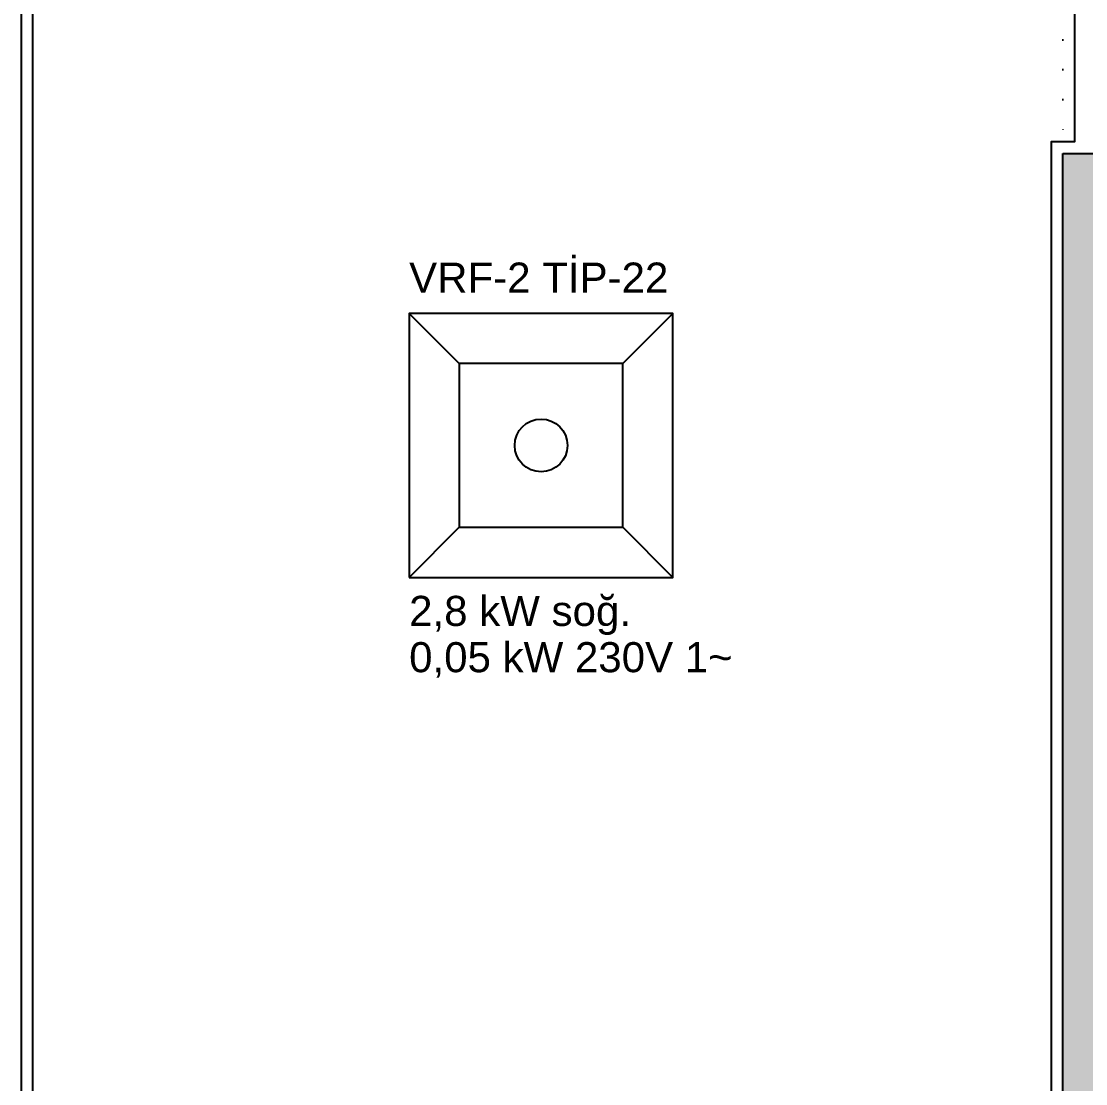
# Model space of a CAD drawing. Header units: inches. Extents: x 21 to 32698, y 13 to 3712.
# Drawn here: x 16391.7 to 16621.7, y 1151.1 to 1380.6 of the extents above; entities that cross this region are included whole.
import ezdxf

# ---------------------------------------------------------------- set-up
doc = ezdxf.new("R2010")
doc.units = ezdxf.units.IN
doc.header["$MEASUREMENT"] = 0
doc.linetypes.add('DOT', pattern=[6.35, 0, -6.35])
for name, color, linetype in [('MEK-ELK-ETIKET', 7, 'Continuous'), ('MEK-ELK-GUC', 6, 'Continuous'), ('MEK-ELK-VRF-IC', 4, 'Continuous')]:
    doc.layers.add(name, color=color, linetype=linetype)
for name, color, linetype, lineweight in [('Z_MİM_-KM-BEAM-RAY', 8, 'DOT', 25), ('Z_MİM_-KM-PATTERN-STRC', 8, 'Continuous', 25), ('Z_MİM_-KM-STRC-CONCRETE', 8, 'Continuous', 25), ('Z_MİM_-KM-WALL', 8, 'Continuous', 25), ('Z_MİM_-KM-WALL-PLASTER', 8, 'Continuous', 25)]:
    doc.layers.add(name, color=color, linetype=linetype, lineweight=lineweight)
doc.styles.add('MEK_ELK', font='arial.ttf')

# ---------------------------------------------------------------- blocks, each defined once
blk = doc.blocks.new('-KM_Kiriş İzi-2K')
at = {"layer": 'Z_MİM_-KM-BEAM-RAY'}
blk.add_line((1285, 530), (1285, 370), dxfattribs=at)
blk = doc.blocks.new('-KM_Kolon-2K')
at = {"layer": 'Z_MİM_-KM-PATTERN-STRC'}
blk.add_hatch(color=256, dxfattribs=at).paths.add_polyline_path([(1285, 370), (1310, 370), (1310, 0), (1285, 0)], flags=0)
at = {"layer": 'Z_MİM_-KM-STRC-CONCRETE'}
blk.add_lwpolyline([(1285, 370), (1310, 370), (1310, 0), (1285, 0)], close=True, dxfattribs=at)
blk = doc.blocks.new('MEK_VRF_KASET_570')
for p, q in [((-28.5, 28.5), (-17.67, 17.67)), ((28.5, 28.5), (17.67, 17.67)), ((-28.5, -28.5), (-17.67, -17.67)), ((28.5, -28.5), (17.67, -17.67))]:
    blk.add_line(p, q)
for points in [[(-28.5, -28.5), (28.5, -28.5), (28.5, 28.5), (-28.5, 28.5)], [(-17.67, -17.67), (17.67, -17.67), (17.67, 17.67), (-17.67, 17.67)]]:
    blk.add_lwpolyline(points, close=True)
blk.add_circle((0, 0), 5.7)

msp = doc.modelspace()

# ---------------------------------------------------------------- linework, layer by layer
at = {"layer": 'Z_MİM_-KM-WALL'}
msp.add_line((16391.71, 1647.08), (16391.71, 1002.08), dxfattribs=at)
at = {"layer": 'Z_MİM_-KM-WALL-PLASTER'}
msp.add_lwpolyline([(16614.21, 1599.58), (16614.21, 1509.58), (16619.21, 1509.58), (16619.21, 1354.58), (16614.21, 1354.58), (16614.21, 1004.58), (16394.21, 1004.58), (16394.21, 1644.58), (16579.21, 1644.58), (16579.21, 1599.58)], close=True, dxfattribs=at)

# ---------------------------------------------------------------- block references
at = {"layer": 'MEK-ELK-VRF-IC'}
msp.add_blockref('MEK_VRF_KASET_570', (16504, 1289), dxfattribs=at)
at = {"layer": 'Z_MİM_-KM-BEAM-RAY'}
msp.add_blockref('-KM_Kiriş İzi-2K', (15331.71, 982.08), dxfattribs=at)
at = {"layer": 'Z_MİM_-KM-STRC-CONCRETE'}
msp.add_blockref('-KM_Kolon-2K', (15331.71, 982.08), dxfattribs=at)

# ---------------------------------------------------------------- texts
at = {"layer": 'MEK-ELK-ETIKET', "style": 'MEK_ELK'}
for s, p in [('VRF-2 TİP-22', (16475.5, 1322)), ('2,8 kW soğ.', (16475.5, 1250))]:
    msp.add_text(s, height=6.5, dxfattribs=at).set_placement(p)
at = {"layer": 'MEK-ELK-GUC', "style": 'MEK_ELK'}
msp.add_text('0,05 kW 230V 1~', height=6.5, dxfattribs=at).set_placement((16475.5, 1240))

doc.saveas('drawing.dxf')
